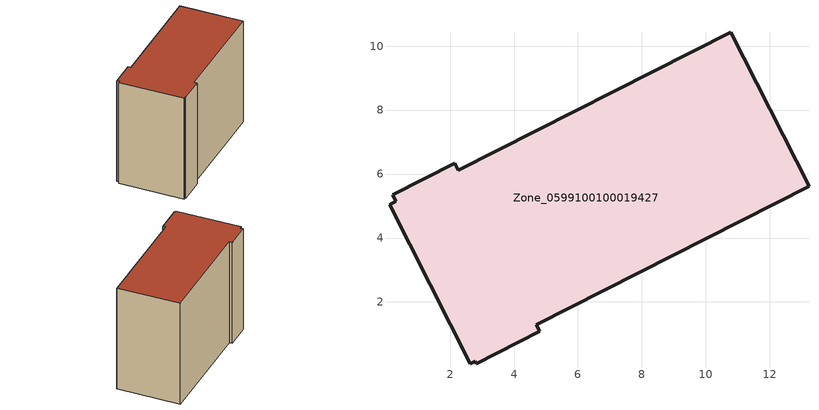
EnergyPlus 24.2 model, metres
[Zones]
Zone_0599100100019427
 floor ground (C_G): 13.22,5.62 4.7,1.29 4.8,1.09 2.82,0.08 2.79,0.14 2.64,0.06 0.11,5.04 0.31,5.14 0.2,5.36 2.14,6.34 2.25,6.12 10.78,10.44 z3.39
 wall outside (C_F): 4.7,1.29 13.22,5.62 10.78,10.44 2.25,6.12 2.14,6.34 0.2,5.36 0.31,5.14 0.11,5.04 2.64,0.06 2.79,0.14 2.82,0.08 4.8,1.09 4.7,1.29 z3.39:12.8
 roof outside (C_R): 0.2,5.36 0.31,5.14 0.11,5.04 2.64,0.06 2.79,0.14 2.82,0.08 4.8,1.09 4.7,1.29 13.22,5.62 10.78,10.44 2.25,6.12 2.14,6.34 z12.8
[BUILDING]
Pand.0599100100019427: North Axis=0; Terrain=City; Loads Convergence Tolerance Value=0.04; Temperature Convergence Tolerance Value=0.4; Solar Distribution=FullExterior; Maximum Number of Warmup Days=25; Minimum Number of Warmup Days=1
[Site:Location]
Rotterdam.The.Hague.AP_ZH_NLD Design_Conditions: Latitude=51.96; Longitude=4.45; Time Zone=1; Elevation=-4.5
[SITE:GROUNDTEMPERATURE:BUILDINGSURFACE]
18, 18, 18, 18, 18, 18, 18, 18, 18, 18, 18, 18
[MATERIAL] Thermal Absorptance=0.9; Solar Absorptance=0.7; Visible Absorptance=0.7
Name | Roughness | Thickness | Conductivity | Density | Specific Heat
G.TI.2015-2018 | MediumSmooth | 0.15 | 0.0428571 | 540 | 1210
F.TI.2015-2018 | Rough | 0.3 | 0.0666667 | 1920 | 840
R.TI.2015-2018 | MediumRough | 0.2 | 0.0333333 | 1500 | 1000
[CONSTRUCTION]
C_G: G.TI.2015-2018
C_F: F.TI.2015-2018
C_R: R.TI.2015-2018
[ZONE]
Zone_0599100100019427: Type=1; Multiplier=1; Ceiling Height=Autocalculate; Volume=Autocalculate; Floor Area=autocalculate; Part of Total Floor Area=Yes
[ZONEINFILTRATION:DESIGNFLOWRATE]
Infil_Zone_0599100100019427: Zone or ZoneList or Space or SpaceList=Zone_0599100100019427; Schedule=AlwaysOn; Design Flow Rate Calculation Method=Flow/Area; Flow Rate per Floor Area=0.0015; Constant Term Coefficient=1; Temperature Term Coefficient=0; Velocity Term Coefficient=0; Velocity Squared Term Coefficient=0
[HVACTEMPLATE:ZONE:IDEALLOADSAIRSYSTEM]
Zone_0599100100019427: Maximum Heating Supply Air Temperature=50; Minimum Cooling Supply Air Temperature=13; Maximum Heating Supply Air Humidity Ratio=0.0156; Minimum Cooling Supply Air Humidity Ratio=0.0077; Heating Limit=NoLimit; Cooling Limit=NoLimit; Dehumidification Control Type=ConstantSensibleHeatRatio; Cooling Sensible Heat Ratio=0.7; Dehumidification Setpoint=60; Humidification Control Type=None; Humidification Setpoint=30; Outdoor Air Method=None; Outdoor Air Flow Rate per Person=0.00944; Outdoor Air Flow Rate per Zone Floor Area=0; Outdoor Air Flow Rate per Zone=0; Demand Controlled Ventilation Type=None; Outdoor Air Economizer Type=NoEconomizer; Heat Recovery Type=None; Sensible Heat Recovery Effectiveness=0.7; Latent Heat Recovery Effectiveness=0.65
[ZONECONTROL:THERMOSTAT]
ThermostatControl_Zone_0599100100019427: Zone or ZoneList=Zone_0599100100019427; Control Type Schedule=DualSetpointControlType; Control 1=Thermostat_Zone_0599100100019427; Temperature Difference Between Cutout And Setpoint=0
[THERMOSTATSETPOINT:DUALSETPOINT]
Thermostat_Zone_0599100100019427: Heating Setpoint Temperature Schedule=HeatingSetpoint_Zone_0599100100019427; Cooling Setpoint Temperature Schedule=CoolingSetpoint_Zone_0599100100019427
[SCHEDULE:COMPACT]
HeatingSetpoint_Zone_0599100100019427: Through: 12/31, For: AllDays, Until: 24:00, 21
CoolingSetpoint_Zone_0599100100019427: Through: 12/31, For: AllDays, Until: 24:00, 24
DualSetpointControlType: Through: 12/31, For: AllDays, Until: 24:00, 4
AlwaysOn: Through: 12/31, For: AllDays, Until: 24:00, 1
